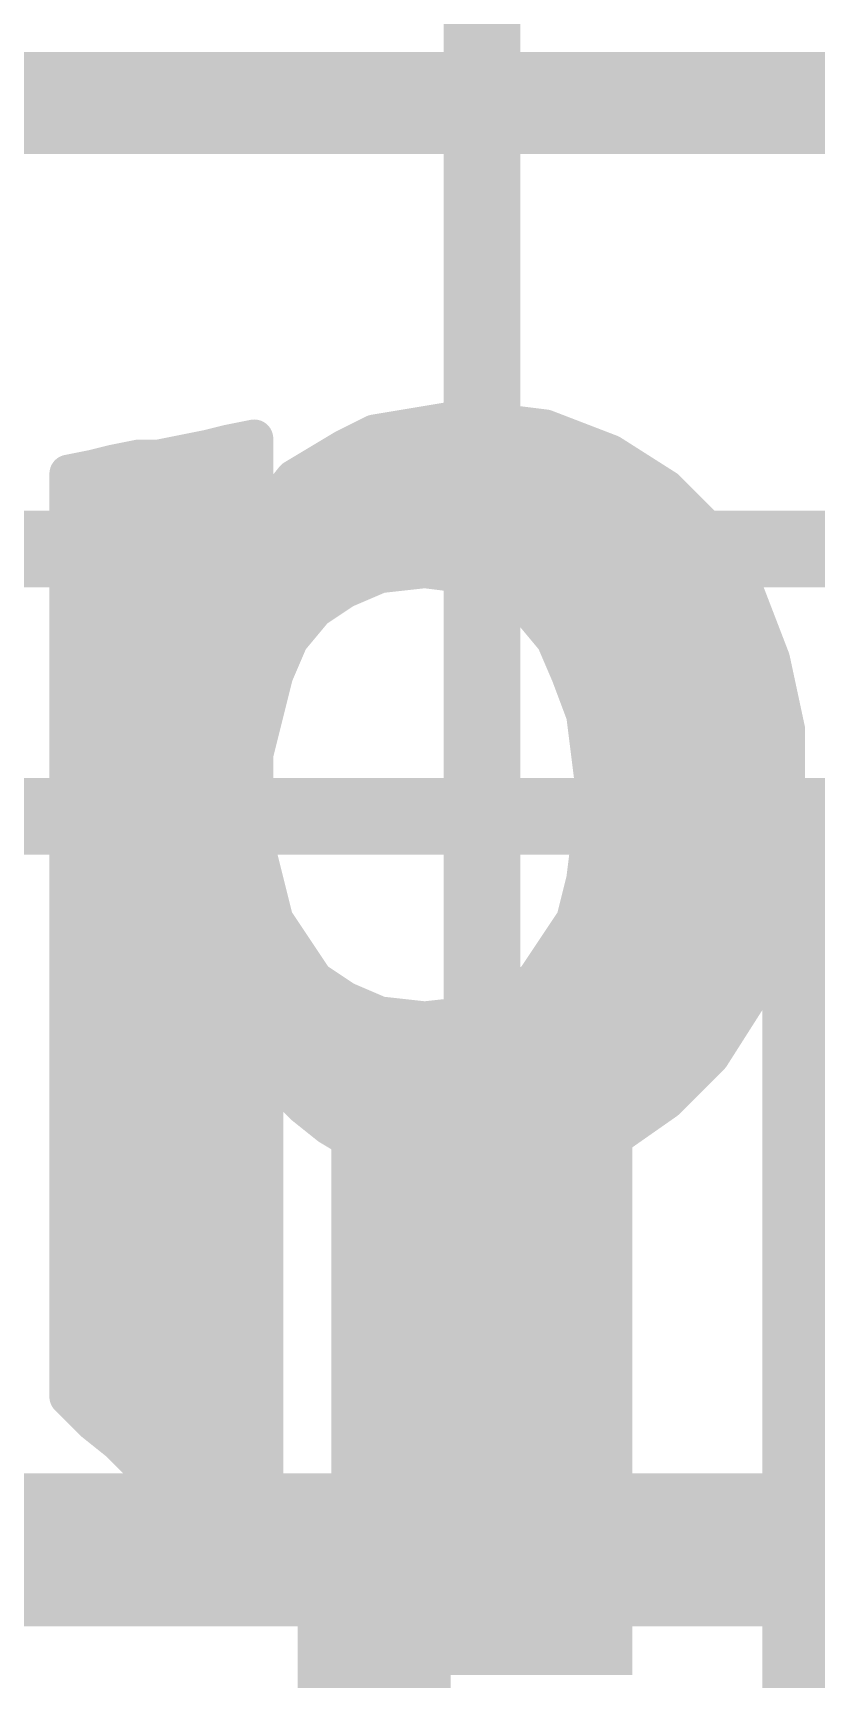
# Model space of a CAD drawing. Extents: x -41 to 66, y -18 to 51.
# Drawn here: x 8.63 to 10.191, y 12.352 to 15.634 of the extents above; entities that cross this region are included whole.
import ezdxf

# ---------------------------------------------------------------- set-up
doc = ezdxf.new("R2010")
doc.units = 0
for name, color, linetype in [('1', 12, 'CONTINUOUS'), ('16', 132, 'CONTINUOUS'), ('21', 41, 'CONTINUOUS'), ('22', 40, 'CONTINUOUS')]:
    doc.layers.add(name, color=color, linetype=linetype)

# ---------------------------------------------------------------- blocks, each defined once
blk = doc.blocks.new('RECT')
blk.add_solid([(-0.5, -0.5), (0.5, -0.5), (-0.5, 0.5), (0.5, 0.5)])

msp = doc.modelspace()

# ---------------------------------------------------------------- linework, layer by layer
at = {"layer": '1'}
for points, const_width in [([(9.525, 17.52), (9.525, 14.605)], 0.1524), ([(9.525, 14.605), (7.747, 14.605)], 0.1524), ([(10.795, 14.605), (9.525, 14.605)], 0.1524), ([(7.722, 14.072), (10.312, 14.072)], 0.1524), ([(6.35, 12.61), (9.271, 12.61)], 0.3048), ([(9.271, 12.61), (11.647, 12.61)], 0.3048), ([(9.31, 11.43), (9.31, 12.571)], 0.3048), ([(9.31, 12.571), (9.271, 12.61)], 0.1524)]:
    msp.add_lwpolyline(points, dxfattribs=dict(at, const_width=const_width))
for points, const_width in [([(9.525, 14.6431, 1), (9.525, 14.5669)], 0.0762), ([(9.525, 14.5669, 1), (9.525, 14.6431)], 0.0762), ([(9.4869, 14.605, 1), (9.5631, 14.605)], 0.0762), ([(9.271, 12.6862, 1), (9.271, 12.5338)], 0.1524), ([(9.271, 12.5338, 1), (9.271, 12.6862)], 0.1524), ([(9.3862, 12.571, 1), (9.2338, 12.571)], 0.1524), ([(9.2979, 12.6369, 1), (9.2441, 12.5831)], 0.0762), ([(9.2831, 12.5441, 1), (9.3369, 12.5979)], 0.0762)]:
    msp.add_lwpolyline(points, format="xyb", dxfattribs=dict(at, const_width=const_width))
at = {"layer": '16', "const_width": 0.1524}
for points in [[(9.525, 12.96), (9.525, 18.034)], [(10.16, 13.97), (10.795, 14.605)], [(10.16, 10.414), (10.16, 13.97)]]:
    msp.add_lwpolyline(points, dxfattribs=at)
at = {"layer": '16', "const_width": 0.0762}
for points in [[(10.1981, 13.97, 1), (10.1219, 13.97)], [(10.1331, 13.9969, 1), (10.1869, 13.9431)], [(9.4869, 12.96, 1), (9.5631, 12.96)]]:
    msp.add_lwpolyline(points, format="xyb", dxfattribs=at)
at = {"layer": '21', "const_width": 0.0762}
for points in [[(9.311, 14.835), (9.491, 14.865)], [(9.491, 14.865), (9.651, 14.845)], [(9.251, 14.805), (9.311, 14.835)], [(9.455, 14.859), (9.539, 14.859)], [(9.651, 14.845), (9.781, 14.795)], [(8.881, 14.785), (8.981, 14.805)], [(8.981, 14.805), (9.021, 14.815)], [(9.021, 14.815), (9.071, 14.825)], [(9.071, 14.825), (9.071, 14.645)], [(9.151, 14.745), (9.251, 14.805)], [(9.781, 14.795), (9.891, 14.725)], [(8.701, 14.755), (8.751, 14.765)], [(8.751, 14.765), (8.791, 14.775)], [(8.791, 14.775), (8.841, 14.785)], [(8.83, 14.7828), (9.071, 14.7828)], [(8.841, 14.785), (8.881, 14.785)], [(9.214, 14.7828), (9.8002, 14.7828)], [(8.701, 12.915), (8.701, 14.755)], [(9.071, 14.645), (9.151, 14.745)], [(8.701, 14.7066), (9.071, 14.7066)], [(9.1203, 14.7066), (9.9094, 14.7066)], [(9.891, 14.725), (9.981, 14.635)], [(8.701, 14.6304), (9.9837, 14.6304)], [(9.981, 14.635), (10.051, 14.515)], [(9.411, 14.565), (9.321, 14.555)], [(9.491, 14.555), (9.411, 14.565)], [(8.701, 14.5542), (9.3191, 14.5542)], [(9.321, 14.555), (9.251, 14.525)], [(9.561, 14.525), (9.491, 14.555)], [(9.4929, 14.5542), (10.0281, 14.5542)], [(9.251, 14.525), (9.191, 14.485)], [(9.621, 14.485), (9.561, 14.525)], [(10.051, 14.515), (10.101, 14.385)], [(8.701, 14.478), (9.1852, 14.478)], [(9.191, 14.485), (9.141, 14.425)], [(9.671, 14.425), (9.621, 14.485)], [(9.6268, 14.478), (10.0652, 14.478)], [(8.701, 14.4018), (9.1311, 14.4018)], [(9.141, 14.425), (9.111, 14.355)], [(9.701, 14.355), (9.671, 14.425)], [(9.6809, 14.4018), (10.0945, 14.4018)], [(10.101, 14.385), (10.131, 14.245)], [(9.111, 14.355), (9.071, 14.195)], [(9.731, 14.275), (9.701, 14.355)], [(8.701, 14.3256), (9.1037, 14.3256)], [(9.712, 14.3256), (10.1137, 14.3256)], [(9.751, 14.115), (9.731, 14.275)], [(8.701, 14.2494), (9.0846, 14.2494)], [(9.7342, 14.2494), (10.1301, 14.2494)], [(10.131, 14.245), (10.131, 14.105)], [(8.701, 14.1732), (9.071, 14.1732)], [(9.071, 14.195), (9.071, 14.025)], [(9.7437, 14.1732), (10.131, 14.1732)], [(9.741, 14.025), (9.751, 14.115)], [(9.751, 14.115), (10.131, 14.105)], [(10.131, 14.105), (9.751, 14.115)], [(8.701, 14.097), (9.071, 14.097)], [(9.749, 14.097), (10.1304, 14.097)], [(10.131, 14.105), (10.121, 13.965)], [(8.701, 14.0208), (9.0721, 14.0208)], [(9.071, 14.025), (9.111, 13.865)], [(9.731, 13.945), (9.741, 14.025)], [(9.7405, 14.0208), (10.125, 14.0208)], [(8.701, 13.9446), (9.0911, 13.9446)], [(9.711, 13.865), (9.731, 13.945)], [(9.7309, 13.9446), (10.1181, 13.9446)], [(10.121, 13.965), (10.101, 13.825)], [(8.701, 13.8684), (9.1102, 13.8684)], [(9.111, 13.865), (9.191, 13.745)], [(9.631, 13.745), (9.711, 13.865)], [(10.051, 13.705), (9.711, 13.865)], [(9.711, 13.865), (10.051, 13.705)], [(9.7119, 13.8684), (10.1072, 13.8684)], [(10.101, 13.825), (10.051, 13.705)], [(8.701, 13.7922), (9.1595, 13.7922)], [(9.6625, 13.7922), (9.8657, 13.7922)], [(9.8657, 13.7922), (10.0873, 13.7922)], [(9.191, 13.745), (9.251, 13.705)], [(9.571, 13.705), (9.631, 13.745)], [(8.701, 13.716), (9.2345, 13.716)], [(9.5875, 13.716), (10.0276, 13.716)], [(10.0276, 13.716), (10.0556, 13.716)], [(9.251, 13.705), (9.321, 13.675)], [(9.501, 13.675), (9.571, 13.705)], [(10.051, 13.705), (9.981, 13.595)], [(9.321, 13.675), (9.411, 13.665)], [(9.411, 13.665), (9.501, 13.675)], [(8.701, 13.6398), (10.0095, 13.6398)], [(9.131, 13.535), (9.091, 13.585)], [(9.091, 13.585), (9.091, 12.565)], [(9.981, 13.595), (9.891, 13.505)], [(8.701, 13.5636), (9.091, 13.5636)], [(9.1081, 13.5636), (9.9496, 13.5636)], [(9.171, 13.495), (9.131, 13.535)], [(8.701, 13.4874), (9.091, 13.4874)], [(9.221, 13.455), (9.171, 13.495)], [(9.1805, 13.4874), (9.8659, 13.4874)], [(9.891, 13.505), (9.791, 13.435)], [(9.271, 13.425), (9.221, 13.455)], [(9.391, 13.385), (9.271, 13.425)], [(9.791, 13.435), (9.661, 13.385)], [(8.701, 13.4112), (9.091, 13.4112)], [(9.3124, 13.4112), (9.7291, 13.4112)], [(9.451, 13.375), (9.391, 13.385)], [(9.661, 13.385), (9.511, 13.375)], [(9.511, 13.375), (9.451, 13.375)], [(8.701, 13.335), (9.091, 13.335)], [(8.701, 13.2588), (9.091, 13.2588)], [(8.701, 13.1826), (9.091, 13.1826)], [(8.701, 13.1064), (9.091, 13.1064)], [(8.701, 13.0302), (9.091, 13.0302)], [(8.701, 12.954), (9.091, 12.954)], [(8.751, 12.865), (8.701, 12.915)], [(8.7382, 12.8778), (9.091, 12.8778)], [(8.801, 12.825), (8.751, 12.865)], [(8.891, 12.735), (8.801, 12.825)], [(8.8244, 12.8016), (9.091, 12.8016)], [(8.991, 12.655), (8.891, 12.735)], [(8.903, 12.7254), (9.091, 12.7254)], [(9.041, 12.605), (8.991, 12.655)], [(8.9968, 12.6492), (9.091, 12.6492)], [(9.091, 12.565), (9.041, 12.605)], [(9.081, 12.573), (9.091, 12.573)]]:
    msp.add_lwpolyline(points, dxfattribs=at)
at = {"layer": '21', "const_width": 0.0381}
for points in [[(9.4934, 14.8839, 1), (9.4886, 14.8461)], [(9.4941, 14.8462, 1), (9.4879, 14.8838)], [(9.3079, 14.8538, 1), (9.3141, 14.8162)], [(9.3195, 14.818, 1), (9.3025, 14.852)], [(9.455, 14.878, 1), (9.455, 14.8399)], [(9.539, 14.8399, 1), (9.539, 14.878)], [(9.6578, 14.8628, 1), (9.6442, 14.8272)], [(9.6486, 14.8261, 1), (9.6534, 14.8639)], [(8.9764, 14.8235, 1), (8.9856, 14.7865)], [(8.9847, 14.7863, 1), (8.9773, 14.8237)], [(9.0173, 14.8337, 1), (9.0247, 14.7963)], [(9.0256, 14.7965, 1), (9.0164, 14.8335)], [(9.09, 14.825, 1), (9.0519, 14.825)], [(9.0747, 14.8063, 1), (9.0673, 14.8437)], [(9.2425, 14.822, 1), (9.2595, 14.788)], [(9.2608, 14.7887, 1), (9.2412, 14.8213)], [(9.7912, 14.8111, 1), (9.7708, 14.7789)], [(8.7464, 14.7835, 1), (8.7556, 14.7465)], [(8.7547, 14.7463, 1), (8.7473, 14.7837)], [(8.7873, 14.7937, 1), (8.7947, 14.7563)], [(8.7956, 14.7565, 1), (8.7864, 14.7935)], [(8.83, 14.8018, 1), (8.83, 14.7637)], [(8.841, 14.8041, 1), (8.841, 14.766)], [(8.8447, 14.7663, 1), (8.8373, 14.8037)], [(8.8773, 14.8037, 1), (8.8847, 14.7663)], [(8.881, 14.766, 1), (8.881, 14.8041)], [(9.071, 14.7637, 1), (9.071, 14.8018)], [(9.214, 14.8018, 1), (9.214, 14.7637)], [(9.7742, 14.7772, 1), (9.7878, 14.8128)], [(9.8002, 14.7637, 1), (9.8002, 14.8018)], [(8.6973, 14.7737, 1), (8.7047, 14.7363)], [(8.7201, 14.755, 1), (8.682, 14.755)], [(9.1412, 14.7613, 1), (9.1608, 14.7287)], [(9.1659, 14.7331, 1), (9.1361, 14.7569)], [(8.701, 14.7256, 1), (8.701, 14.6875)], [(9.071, 14.6875, 1), (9.071, 14.7256)], [(9.1203, 14.7256, 1), (9.1203, 14.6875)], [(9.9045, 14.7385, 1), (9.8775, 14.7115)], [(9.8808, 14.7089, 1), (9.9012, 14.7411)], [(9.9094, 14.6875, 1), (9.9094, 14.7256)], [(8.701, 14.6494, 1), (8.701, 14.6113)], [(9.0561, 14.6569, 1), (9.0859, 14.6331)], [(9.9975, 14.6446, 1), (9.9645, 14.6254)], [(9.9837, 14.6113, 1), (9.9837, 14.6494)], [(9.0519, 14.645, 1), (9.09, 14.645)], [(9.9675, 14.6215, 1), (9.9945, 14.6485)], [(9.4134, 14.5839, 1), (9.4086, 14.5461)], [(9.4131, 14.5461, 1), (9.4089, 14.5839)], [(8.701, 14.5733, 1), (8.701, 14.5352)], [(9.3189, 14.5739, 1), (9.3231, 14.5361)], [(9.3285, 14.5375, 1), (9.3135, 14.5725)], [(9.3191, 14.5352, 1), (9.3191, 14.5733)], [(9.4985, 14.5725, 1), (9.4835, 14.5375)], [(9.4929, 14.5733, 1), (9.4929, 14.5352)], [(9.4886, 14.5361, 1), (9.4934, 14.5739)], [(10.0281, 14.5352, 1), (10.0281, 14.5733)], [(9.2435, 14.5425, 1), (9.2585, 14.5075)], [(9.2616, 14.5091, 1), (9.2404, 14.5409)], [(9.5716, 14.5409, 1), (9.5504, 14.5091)], [(9.5535, 14.5075, 1), (9.5685, 14.5425)], [(10.0688, 14.5218, 1), (10.0332, 14.5082)], [(10.0345, 14.5054, 1), (10.0675, 14.5246)], [(8.701, 14.4971, 1), (8.701, 14.459)], [(9.1804, 14.5009, 1), (9.2016, 14.4691)], [(9.2056, 14.4728, 1), (9.1764, 14.4972)], [(9.1852, 14.459, 1), (9.1852, 14.4971)], [(9.6356, 14.4972, 1), (9.6064, 14.4728)], [(9.6268, 14.4971, 1), (9.6268, 14.459)], [(9.6104, 14.4691, 1), (9.6316, 14.5009)], [(10.0652, 14.459, 1), (10.0652, 14.4971)], [(8.701, 14.4209, 1), (8.701, 14.3828)], [(9.1264, 14.4372, 1), (9.1556, 14.4128)], [(9.1585, 14.4175, 1), (9.1235, 14.4325)], [(9.1311, 14.3828, 1), (9.1311, 14.4209)], [(9.6885, 14.4325, 1), (9.6535, 14.4175)], [(9.6564, 14.4128, 1), (9.6856, 14.4372)], [(9.6809, 14.4209, 1), (9.6809, 14.3828)], [(10.0945, 14.3828, 1), (10.0945, 14.4209)], [(10.1196, 14.389, 1), (10.0824, 14.381)], [(10.0832, 14.3782, 1), (10.1188, 14.3918)], [(9.0935, 14.3625, 1), (9.1285, 14.3475)], [(9.1295, 14.3504, 1), (9.0925, 14.3596)], [(9.7188, 14.3617, 1), (9.6832, 14.3483)], [(9.6835, 14.3475, 1), (9.7185, 14.3625)], [(8.701, 14.3447, 1), (8.701, 14.3066)], [(9.1037, 14.3066, 1), (9.1037, 14.3447)], [(9.712, 14.3447, 1), (9.712, 14.3066)], [(10.1137, 14.3066, 1), (10.1137, 14.3447)], [(9.7499, 14.2774, 1), (9.7121, 14.2726)], [(8.701, 14.2685, 1), (8.701, 14.2304)], [(9.0846, 14.2304, 1), (9.0846, 14.2685)], [(9.7132, 14.2683, 1), (9.7488, 14.2817)], [(9.7342, 14.2685, 1), (9.7342, 14.2304)], [(10.1501, 14.245, 1), (10.112, 14.245)], [(10.1301, 14.2304, 1), (10.1301, 14.2685)], [(10.1124, 14.241, 1), (10.1496, 14.249)], [(8.701, 14.1923, 1), (8.701, 14.1542)], [(9.09, 14.195, 1), (9.0519, 14.195)], [(9.0525, 14.1996, 1), (9.0895, 14.1904)], [(9.071, 14.1542, 1), (9.071, 14.1923)], [(9.7437, 14.1923, 1), (9.7437, 14.1542)], [(10.131, 14.1542, 1), (10.131, 14.1923)], [(9.7515, 14.134, 1), (9.7505, 14.096)], [(9.7515, 14.134, 1), (9.7505, 14.096)], [(9.7699, 14.1129, 1), (9.7321, 14.1171)], [(8.701, 14.1161, 1), (8.701, 14.078)], [(9.071, 14.078, 1), (9.071, 14.1161)], [(9.749, 14.1161, 1), (9.749, 14.078)], [(9.7321, 14.1126, 1), (9.7699, 14.1174)], [(10.15, 14.1036, 1), (10.112, 14.1064)], [(10.112, 14.105, 1), (10.1501, 14.105)], [(10.1304, 14.078, 1), (10.1304, 14.1161)], [(10.1305, 14.086, 1), (10.1315, 14.124)], [(10.1305, 14.086, 1), (10.1315, 14.124)], [(8.701, 14.0399, 1), (8.701, 14.0018)], [(9.0895, 14.0296, 1), (9.0525, 14.0204)], [(9.0721, 14.0018, 1), (9.0721, 14.0399)], [(9.7405, 14.0399, 1), (9.7405, 14.0018)], [(9.7221, 14.0271, 1), (9.7599, 14.0229)], [(9.7599, 14.0226, 1), (9.7221, 14.0274)], [(10.125, 14.0018, 1), (10.125, 14.0399)], [(9.0519, 14.025, 1), (9.09, 14.025)], [(8.701, 13.9637, 1), (8.701, 13.9256)], [(9.0911, 13.9256, 1), (9.0911, 13.9637)], [(9.7309, 13.9637, 1), (9.7309, 13.9256)], [(9.7495, 13.9404, 1), (9.7125, 13.9496)], [(10.102, 13.9664, 1), (10.14, 13.9636)], [(10.1399, 13.9623, 1), (10.1021, 13.9677)], [(10.1181, 13.9256, 1), (10.1181, 13.9637)], [(9.7121, 13.9474, 1), (9.7499, 13.9426)], [(8.701, 13.8875, 1), (8.701, 13.8494)], [(9.1269, 13.8756, 1), (9.0951, 13.8544)], [(9.0925, 13.8604, 1), (9.1295, 13.8696)], [(9.1102, 13.8494, 1), (9.1102, 13.8875)], [(9.7191, 13.8822, 1), (9.7029, 13.8478)], [(9.7191, 13.8822, 1), (9.7029, 13.8478)], [(9.6925, 13.8696, 1), (9.7295, 13.8604)], [(9.7119, 13.8875, 1), (9.7119, 13.8494)], [(9.7269, 13.8544, 1), (9.6951, 13.8756)], [(10.1072, 13.8494, 1), (10.1072, 13.8875)], [(10.1186, 13.8177, 1), (10.0834, 13.8323)], [(8.701, 13.8113, 1), (8.701, 13.7732)], [(9.1595, 13.7732, 1), (9.1595, 13.8113)], [(9.6625, 13.8113, 1), (9.6625, 13.7732)], [(9.8657, 13.8113, 1), (9.8657, 13.7732)], [(9.8657, 13.7732, 1), (9.8657, 13.8113)], [(10.0821, 13.8277, 1), (10.1199, 13.8223)], [(10.0873, 13.7732, 1), (10.0873, 13.8113)], [(9.2016, 13.7609, 1), (9.1804, 13.7291)], [(9.6416, 13.7291, 1), (9.6204, 13.7609)], [(8.701, 13.7351, 1), (8.701, 13.697)], [(9.1751, 13.7344, 1), (9.2069, 13.7556)], [(9.2345, 13.697, 1), (9.2345, 13.7351)], [(9.5875, 13.7351, 1), (9.5875, 13.697)], [(9.6151, 13.7556, 1), (9.6469, 13.7344)], [(10.0276, 13.7351, 1), (10.0276, 13.697)], [(10.0276, 13.697, 1), (10.0276, 13.7351)], [(10.0556, 13.697, 1), (10.0556, 13.7351)], [(9.2585, 13.7225, 1), (9.2435, 13.6875)], [(9.2404, 13.6891, 1), (9.2616, 13.7209)], [(9.5604, 13.7209, 1), (9.5816, 13.6891)], [(9.5785, 13.6875, 1), (9.5635, 13.7225)], [(10.0334, 13.7123, 1), (10.0686, 13.6977)], [(10.0671, 13.6948, 1), (10.0349, 13.7152)], [(10.0429, 13.6878, 1), (10.0591, 13.7222)], [(10.0429, 13.6878, 1), (10.0591, 13.7222)], [(9.3231, 13.6939, 1), (9.3189, 13.6561)], [(9.3135, 13.6575, 1), (9.3285, 13.6925)], [(9.4089, 13.6839, 1), (9.4131, 13.6461)], [(9.4089, 13.6461, 1), (9.4131, 13.6839)], [(9.4935, 13.6925, 1), (9.5085, 13.6575)], [(9.5031, 13.6561, 1), (9.4989, 13.6939)], [(8.701, 13.6589, 1), (8.701, 13.6208)], [(10.0095, 13.6208, 1), (10.0095, 13.6589)], [(9.1059, 13.5969, 1), (9.0761, 13.5731)], [(9.1101, 13.585, 1), (9.072, 13.585)], [(9.9649, 13.6052, 1), (9.9971, 13.5848)], [(9.9945, 13.5815, 1), (9.9675, 13.6085)], [(8.701, 13.5827, 1), (8.701, 13.5446)], [(9.1081, 13.5827, 1), (9.1081, 13.5446)], [(9.091, 13.5446, 1), (9.091, 13.5827)], [(9.9496, 13.5446, 1), (9.9496, 13.5827)], [(9.1445, 13.5485, 1), (9.1175, 13.5215)], [(9.1161, 13.5231, 1), (9.1459, 13.5469)], [(8.701, 13.5065, 1), (8.701, 13.4684)], [(9.091, 13.4684, 1), (9.091, 13.5065)], [(9.1829, 13.5099, 1), (9.1591, 13.4801)], [(9.1575, 13.4815, 1), (9.1845, 13.5085)], [(9.1805, 13.5065, 1), (9.1805, 13.4684)], [(9.8659, 13.4684, 1), (9.8659, 13.5065)], [(9.8775, 13.5185, 1), (9.9045, 13.4915)], [(9.9019, 13.4894, 1), (9.8801, 13.5206)], [(9.2308, 13.4713, 1), (9.2112, 13.4387)], [(9.2091, 13.4401, 1), (9.2329, 13.4699)], [(9.277, 13.4431, 1), (9.265, 13.4069)], [(9.2612, 13.4087, 1), (9.2808, 13.4413)], [(9.7801, 13.4506, 1), (9.8019, 13.4194)], [(9.7978, 13.4172, 1), (9.7842, 13.4528)], [(8.701, 13.4303, 1), (8.701, 13.3922)], [(9.091, 13.3922, 1), (9.091, 13.4303)], [(9.3124, 13.4303, 1), (9.3124, 13.3922)], [(9.3941, 13.4038, 1), (9.3879, 13.3662)], [(9.385, 13.3669, 1), (9.397, 13.4031)], [(9.6542, 13.4028, 1), (9.6678, 13.3672)], [(9.6623, 13.366, 1), (9.6597, 13.404)], [(9.7291, 13.3922, 1), (9.7291, 13.4303)], [(9.451, 13.3941, 1), (9.451, 13.3559)], [(9.4479, 13.3562, 1), (9.4541, 13.3938)], [(9.5097, 13.394, 1), (9.5123, 13.356)], [(9.511, 13.3559, 1), (9.511, 13.3941)], [(8.701, 13.3541, 1), (8.701, 13.316)], [(9.091, 13.316, 1), (9.091, 13.3541)], [(8.701, 13.2779, 1), (8.701, 13.2398)], [(9.091, 13.2398, 1), (9.091, 13.2779)], [(8.701, 13.2017, 1), (8.701, 13.1636)], [(9.091, 13.1636, 1), (9.091, 13.2017)], [(8.701, 13.1255, 1), (8.701, 13.0874)], [(9.091, 13.0874, 1), (9.091, 13.1255)], [(8.701, 13.0493, 1), (8.701, 13.0112)], [(9.091, 13.0112, 1), (9.091, 13.0493)], [(8.701, 12.9731, 1), (8.701, 12.935)], [(9.091, 12.935, 1), (9.091, 12.9731)], [(8.7145, 12.9285, 1), (8.6875, 12.9015)], [(8.682, 12.915, 1), (8.7201, 12.915)], [(8.7382, 12.8969, 1), (8.7382, 12.8588)], [(8.7629, 12.8799, 1), (8.7391, 12.8501)], [(8.7375, 12.8515, 1), (8.7645, 12.8785)], [(9.091, 12.8588, 1), (9.091, 12.8969)], [(8.8145, 12.8385, 1), (8.7875, 12.8115)], [(8.7891, 12.8101, 1), (8.8129, 12.8399)], [(8.8244, 12.8207, 1), (8.8244, 12.7826)], [(9.091, 12.7826, 1), (9.091, 12.8207)], [(8.9029, 12.7499, 1), (8.8791, 12.7201)], [(8.8775, 12.7215, 1), (8.9045, 12.7485)], [(8.903, 12.7445, 1), (8.903, 12.7064)], [(9.091, 12.7064, 1), (9.091, 12.7445)], [(9.0045, 12.6685, 1), (8.9775, 12.6415)], [(8.9968, 12.6683, 1), (8.9968, 12.6302)], [(8.9791, 12.6401, 1), (9.0029, 12.6699)], [(9.091, 12.6302, 1), (9.091, 12.6683)], [(9.0529, 12.6199, 1), (9.0291, 12.5901)], [(9.0275, 12.5915, 1), (9.0545, 12.6185)], [(9.081, 12.5921, 1), (9.081, 12.554)], [(9.091, 12.554, 1), (9.091, 12.5921)], [(9.072, 12.565, 1), (9.1101, 12.565)], [(9.0791, 12.5501, 1), (9.1029, 12.5799)]]:
    msp.add_lwpolyline(points, format="xyb", dxfattribs=at)
at = {"layer": '22', "const_width": 0.2032}
msp.add_lwpolyline([(4.029, 15.494), (16.129, 15.494)], dxfattribs=at)

# ---------------------------------------------------------------- block references
at = {"layer": '16', "xscale": 0.6, "yscale": 1.2, "rotation": 180}
msp.add_blockref('RECT', (9.525, 12.96), dxfattribs=at)

doc.saveas('drawing.dxf')
